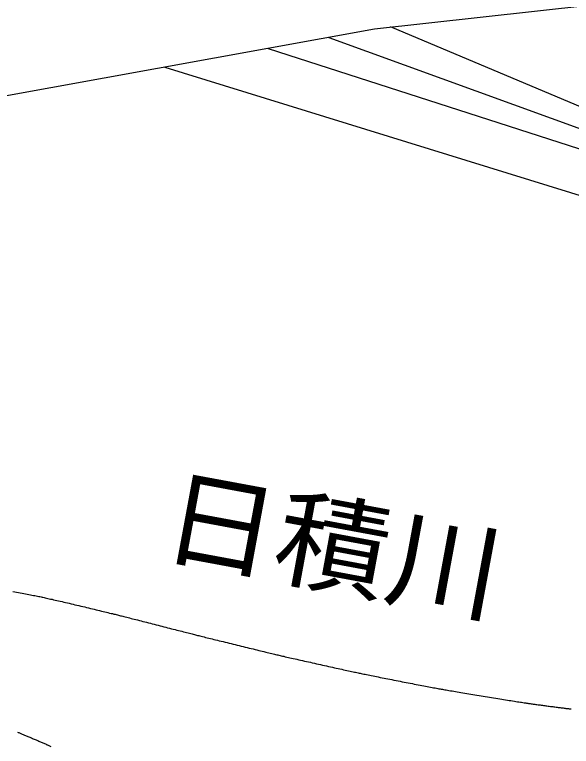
# Model space of a CAD drawing. Units: millimetres, scale not verified. Extents: x 40000 to 680000, y 20000 to 380000.
# Drawn here: x 224020 to 233294, y 306563 to 318744 of the extents above; entities that cross this region are included whole.
import ezdxf
from ezdxf.enums import TextEntityAlignment as Align

# ---------------------------------------------------------------- set-up
doc = ezdxf.new("R2010")
doc.units = ezdxf.units.MM
doc.header["$LTSCALE"] = 1000
doc.layers.add('M-BGD', color=7, linetype='Continuous', lineweight=25)
doc.layers.add('M-STR-STR1', color=1, linetype='Continuous', lineweight=25)
doc.styles.add('ＭＳ ゴシック', font='')
doc.styles.get('ＭＳ ゴシック').set_extended_font_data('MS Gothic')

msp = doc.modelspace()

# ---------------------------------------------------------------- linework, layer by layer
at = {"layer": 'M-BGD'}
for p, q in [((230273, 318546), (233783, 317071)), ((229254, 318362), (235377, 316140)), ((228245, 318180), (234344, 316212)), ((226523, 317868), (238801, 314080)), ((223991, 309143), (224022, 309137)), ((224022, 309137), (224054, 309131)), ((224054, 309131), (224084, 309125)), ((224084, 309125), (224115, 309120)), ((224115, 309120), (224144, 309114)), ((224144, 309114), (224174, 309108)), ((224174, 309108), (224202, 309103)), ((224202, 309103), (224230, 309097)), ((224230, 309097), (224257, 309092)), ((224257, 309092), (224284, 309087)), ((224284, 309087), (224309, 309082)), ((224309, 309082), (224334, 309077)), ((224334, 309077), (224358, 309072)), ((224358, 309072), (224380, 309067)), ((224380, 309067), (224402, 309063)), ((224402, 309063), (224422, 309059)), ((224422, 309059), (224442, 309055)), ((224442, 309055), (224460, 309051)), ((224460, 309051), (224477, 309048)), ((224477, 309048), (224493, 309044)), ((224493, 309044), (224512, 309040)), ((224512, 309040), (224531, 309036)), ((224531, 309036), (224552, 309031)), ((224552, 309031), (224573, 309027)), ((224573, 309027), (224596, 309021)), ((224596, 309021), (224620, 309016)), ((224620, 309016), (224644, 309011)), ((224644, 309011), (224670, 309005)), ((224670, 309005), (224697, 308999)), ((224697, 308999), (224724, 308992)), ((224724, 308992), (224752, 308986)), ((224752, 308986), (224780, 308979)), ((224780, 308979), (224810, 308972)), ((224810, 308972), (224839, 308965)), ((224839, 308965), (224870, 308958)), ((224870, 308958), (224900, 308951)), ((224900, 308951), (224931, 308944)), ((224931, 308944), (224963, 308936)), ((224963, 308936), (224995, 308929)), ((224995, 308929), (225026, 308921)), ((225026, 308921), (225059, 308914)), ((225059, 308914), (225091, 308906)), ((225091, 308906), (225123, 308898)), ((225123, 308898), (225155, 308891)), ((225155, 308891), (225188, 308883)), ((225188, 308883), (225220, 308875)), ((225220, 308875), (225252, 308868)), ((225252, 308868), (225283, 308860)), ((225283, 308860), (225315, 308852)), ((225315, 308852), (225346, 308845)), ((225346, 308845), (225376, 308838)), ((225376, 308838), (225407, 308830)), ((225407, 308830), (225436, 308823)), ((225436, 308823), (225466, 308816)), ((225466, 308816), (225494, 308809)), ((225494, 308809), (225522, 308802)), ((225522, 308802), (225549, 308796)), ((225549, 308796), (225575, 308789)), ((225575, 308789), (225601, 308783)), ((225601, 308783), (225626, 308777)), ((225626, 308777), (225649, 308772)), ((225649, 308772), (225672, 308766)), ((225672, 308766), (225693, 308761)), ((225693, 308761), (225714, 308756)), ((225714, 308756), (225733, 308751)), ((225733, 308751), (225751, 308747)), ((225751, 308747), (225768, 308743)), ((225768, 308743), (225785, 308738)), ((225785, 308738), (225803, 308734)), ((225803, 308734), (225822, 308729)), ((225822, 308729), (225842, 308724)), ((225842, 308724), (225864, 308719)), ((225864, 308719), (225887, 308713)), ((225887, 308713), (225910, 308707)), ((225910, 308707), (225935, 308701)), ((225935, 308701), (225960, 308694)), ((225960, 308694), (225986, 308688)), ((225986, 308688), (226013, 308681)), ((226013, 308681), (226041, 308674)), ((226041, 308674), (226069, 308667)), ((226069, 308667), (226098, 308659)), ((226098, 308659), (226128, 308652)), ((226128, 308652), (226158, 308644)), ((226158, 308644), (226188, 308636)), ((226188, 308636), (226219, 308628)), ((226219, 308628), (226251, 308620)), ((226251, 308620), (226282, 308612)), ((226282, 308612), (226314, 308604)), ((226314, 308604), (226346, 308596)), ((226346, 308596), (226378, 308588)), ((226378, 308588), (226410, 308579)), ((226410, 308579), (226442, 308571)), ((226442, 308571), (226474, 308563)), ((226474, 308563), (226506, 308555)), ((226506, 308555), (226537, 308547)), ((226537, 308547), (226569, 308538)), ((226569, 308538), (226600, 308530)), ((226600, 308530), (226631, 308522)), ((226631, 308522), (226662, 308515)), ((226662, 308515), (226692, 308507)), ((226692, 308507), (226721, 308499)), ((226721, 308499), (226750, 308492)), ((226750, 308492), (226779, 308485)), ((226779, 308485), (226806, 308478)), ((226806, 308478), (226833, 308471)), ((226833, 308471), (226860, 308464)), ((226860, 308464), (226885, 308457)), ((226885, 308457), (226909, 308451)), ((226909, 308451), (226933, 308445)), ((226933, 308445), (226956, 308440)), ((226956, 308440), (226977, 308434)), ((226977, 308434), (226997, 308429)), ((226997, 308429), (227017, 308424)), ((227017, 308424), (227035, 308420)), ((227035, 308420), (227051, 308415)), ((227051, 308415), (227069, 308411)), ((227069, 308411), (227088, 308406)), ((227088, 308406), (227108, 308401)), ((227108, 308401), (227130, 308396)), ((227130, 308396), (227152, 308390)), ((227152, 308390), (227176, 308385)), ((227176, 308385), (227201, 308378)), ((227201, 308378), (227227, 308372)), ((227227, 308372), (227253, 308365)), ((227253, 308365), (227281, 308358)), ((227281, 308358), (227309, 308351)), ((227309, 308351), (227339, 308344)), ((227339, 308344), (227369, 308337)), ((227369, 308337), (227399, 308329)), ((227399, 308329), (227430, 308322)), ((227430, 308322), (227462, 308314)), ((227462, 308314), (227494, 308306)), ((227494, 308306), (227527, 308298)), ((227527, 308298), (227560, 308290)), ((227560, 308290), (227593, 308282)), ((227593, 308282), (227626, 308273)), ((227626, 308273), (227660, 308265)), ((227660, 308265), (227694, 308257)), ((227694, 308257), (227727, 308249)), ((227727, 308249), (227761, 308240)), ((227761, 308240), (227795, 308232)), ((227795, 308232), (227829, 308224)), ((227829, 308224), (227862, 308216)), ((227862, 308216), (227895, 308208)), ((227895, 308208), (227928, 308199)), ((227928, 308199), (227961, 308192)), ((227961, 308192), (227993, 308184)), ((227993, 308184), (228025, 308176)), ((228025, 308176), (228056, 308168)), ((228056, 308168), (228087, 308161)), ((228087, 308161), (228117, 308154)), ((228117, 308154), (228146, 308147)), ((228146, 308147), (228174, 308140)), ((228174, 308140), (228202, 308133)), ((228202, 308133), (228229, 308127)), ((228229, 308127), (228255, 308120)), ((228255, 308120), (228279, 308114)), ((228279, 308114), (228303, 308109)), ((228303, 308109), (228326, 308103)), ((228326, 308103), (228347, 308098)), ((228347, 308098), (228368, 308093)), ((228368, 308093), (228387, 308089)), ((228387, 308089), (228404, 308085)), ((228404, 308085), (228422, 308081)), ((228422, 308081), (228441, 308076)), ((228441, 308076), (228461, 308072)), ((228461, 308072), (228483, 308067)), ((228483, 308067), (228505, 308062)), ((228505, 308062), (228529, 308056)), ((228529, 308056), (228554, 308050)), ((228554, 308050), (228580, 308045)), ((228580, 308045), (228606, 308038)), ((228606, 308038), (228634, 308032)), ((228634, 308032), (228662, 308026)), ((228662, 308026), (228692, 308019)), ((228692, 308019), (228722, 308012)), ((228722, 308012), (228752, 308005)), ((228752, 308005), (228783, 307998)), ((228783, 307998), (228815, 307991)), ((228815, 307991), (228847, 307984)), ((228847, 307984), (228880, 307977)), ((228880, 307977), (228913, 307969)), ((228913, 307969), (228946, 307962)), ((228946, 307962), (228979, 307954)), ((228979, 307954), (229013, 307947)), ((229013, 307947), (229047, 307939)), ((229047, 307939), (229080, 307932)), ((229080, 307932), (229114, 307924)), ((229114, 307924), (229148, 307917)), ((229148, 307917), (229182, 307909)), ((229182, 307909), (229215, 307902)), ((229215, 307902), (229248, 307895)), ((229248, 307895), (229281, 307887)), ((229281, 307887), (229314, 307880)), ((229314, 307880), (229346, 307873)), ((229346, 307873), (229378, 307866)), ((229378, 307866), (229409, 307859)), ((229409, 307859), (229440, 307852)), ((229440, 307852), (229470, 307846)), ((229470, 307846), (229499, 307839)), ((229499, 307839), (229528, 307833)), ((229528, 307833), (229555, 307827)), ((229555, 307827), (229582, 307821)), ((229582, 307821), (229608, 307816)), ((229608, 307816), (229633, 307810)), ((229633, 307810), (229657, 307805)), ((229657, 307805), (229679, 307800)), ((229679, 307800), (229701, 307796)), ((229701, 307796), (229721, 307791)), ((229721, 307791), (229740, 307787)), ((229740, 307787), (229758, 307784)), ((229758, 307784), (229775, 307780)), ((229775, 307780), (229795, 307776)), ((229795, 307776), (229815, 307772)), ((229815, 307772), (229837, 307767)), ((229837, 307767), (229860, 307763)), ((229860, 307763), (229884, 307758)), ((229884, 307758), (229909, 307753)), ((229909, 307753), (229935, 307747)), ((229935, 307747), (229962, 307742)), ((229962, 307742), (229990, 307736)), ((229990, 307736), (230019, 307731)), ((230019, 307731), (230048, 307725)), ((230048, 307725), (230078, 307719)), ((230078, 307719), (230109, 307712)), ((230109, 307712), (230141, 307706)), ((230141, 307706), (230173, 307700)), ((230173, 307700), (230205, 307694)), ((230205, 307694), (230238, 307687)), ((230238, 307687), (230272, 307680)), ((230272, 307680), (230305, 307674)), ((230305, 307674), (230339, 307667)), ((230339, 307667), (230373, 307660)), ((230373, 307660), (230407, 307654)), ((230407, 307654), (230441, 307647)), ((230441, 307647), (230476, 307640)), ((230476, 307640), (230510, 307634)), ((230510, 307634), (230544, 307627)), ((230544, 307627), (230578, 307620)), ((230578, 307620), (230611, 307614)), ((230611, 307614), (230645, 307607)), ((230645, 307607), (230678, 307601)), ((230678, 307601), (230710, 307595)), ((230710, 307595), (230742, 307589)), ((230742, 307589), (230774, 307582)), ((230774, 307582), (230805, 307576)), ((230805, 307576), (230835, 307571)), ((230835, 307571), (230865, 307565)), ((230865, 307565), (230893, 307560)), ((230893, 307560), (230921, 307554)), ((230921, 307554), (230949, 307549)), ((230949, 307549), (230975, 307544)), ((230975, 307544), (231000, 307539)), ((231000, 307539), (231024, 307535)), ((231024, 307535), (231047, 307531)), ((231047, 307531), (231069, 307527)), ((231069, 307527), (231089, 307523)), ((231089, 307523), (231108, 307519)), ((231108, 307519), (231126, 307516)), ((231126, 307516), (231145, 307513)), ((231145, 307513), (231164, 307509)), ((231164, 307509), (231185, 307506)), ((231185, 307506), (231207, 307502)), ((231207, 307502), (231231, 307498)), ((231231, 307498), (231255, 307494)), ((231255, 307494), (231281, 307489)), ((231281, 307489), (231307, 307485)), ((231307, 307485), (231335, 307480)), ((231335, 307480), (231364, 307475)), ((231364, 307475), (231393, 307470)), ((231393, 307470), (231423, 307465)), ((231423, 307465), (231454, 307460)), ((231454, 307460), (231486, 307455)), ((231486, 307455), (231518, 307449)), ((231518, 307449), (231551, 307444)), ((231551, 307444), (231584, 307438)), ((231584, 307438), (231618, 307433)), ((231618, 307433), (231652, 307427)), ((231652, 307427), (231686, 307422)), ((231686, 307422), (231721, 307416)), ((231721, 307416), (231756, 307410)), ((231756, 307410), (231790, 307404)), ((231790, 307404), (231825, 307399)), ((231825, 307399), (231860, 307393)), ((231860, 307393), (231895, 307387)), ((231895, 307387), (231930, 307382)), ((231930, 307382), (231965, 307376)), ((231965, 307376), (231999, 307370)), ((231999, 307370), (232033, 307365)), ((232033, 307365), (232067, 307359)), ((232067, 307359), (232100, 307354)), ((232100, 307354), (232133, 307349)), ((232133, 307349), (232165, 307344)), ((232165, 307344), (232197, 307339)), ((232197, 307339), (232228, 307334)), ((232228, 307334), (232258, 307329)), ((232258, 307329), (232287, 307324)), ((232287, 307324), (232316, 307320)), ((232316, 307320), (232344, 307315)), ((232344, 307315), (232370, 307311)), ((232370, 307311), (232396, 307307)), ((232396, 307307), (232421, 307303)), ((232421, 307303), (232444, 307299)), ((232444, 307299), (232466, 307296)), ((232466, 307296), (232487, 307293)), ((232487, 307293), (232507, 307290)), ((232507, 307290), (232525, 307287)), ((232525, 307287), (232535, 307285)), ((232535, 307285), (232546, 307284)), ((232546, 307284), (232557, 307282)), ((232557, 307282), (232569, 307280)), ((232569, 307280), (232582, 307278)), ((232582, 307278), (232595, 307276)), ((232595, 307276), (232609, 307275)), ((232609, 307275), (232624, 307272)), ((232624, 307272), (232639, 307270)), ((232639, 307270), (232655, 307268)), ((232655, 307268), (232671, 307266)), ((232671, 307266), (232687, 307264)), ((232687, 307264), (232704, 307261)), ((232704, 307261), (232721, 307259)), ((232721, 307259), (232739, 307256)), ((232739, 307256), (232757, 307254)), ((232757, 307254), (232775, 307252)), ((232775, 307252), (232793, 307249)), ((232793, 307249), (232812, 307247)), ((232812, 307247), (232831, 307244)), ((232831, 307244), (232850, 307241)), ((232850, 307241), (232868, 307239)), ((232868, 307239), (232887, 307236)), ((232887, 307236), (232907, 307234)), ((232907, 307234), (232926, 307231)), ((232926, 307231), (232945, 307229)), ((232945, 307229), (232964, 307226)), ((232964, 307226), (232983, 307224)), ((232983, 307224), (233001, 307222)), ((233001, 307222), (233020, 307219)), ((233020, 307219), (233038, 307217)), ((233038, 307217), (233056, 307214)), ((233056, 307214), (233074, 307212)), ((233074, 307212), (233092, 307210)), ((233092, 307210), (233109, 307208)), ((233109, 307208), (233126, 307206)), ((233126, 307206), (233143, 307204)), ((233143, 307204), (233159, 307202)), ((233159, 307202), (233174, 307200)), ((233174, 307200), (233189, 307198)), ((233189, 307198), (233204, 307196)), ((233204, 307196), (233218, 307195)), ((233218, 307195), (233232, 307193)), ((233232, 307193), (233244, 307192)), ((233244, 307192), (233257, 307190)), ((233257, 307190), (233268, 307189)), ((233268, 307189), (233279, 307188)), ((233279, 307188), (233289, 307187)), ((224070, 306800), (224080, 306796)), ((224080, 306796), (224090, 306792)), ((224090, 306792), (224101, 306787)), ((224101, 306787), (224112, 306783)), ((224112, 306783), (224123, 306778)), ((224123, 306778), (224135, 306773)), ((224135, 306773), (224148, 306768)), ((224148, 306768), (224161, 306763)), ((224161, 306763), (224174, 306757)), ((224174, 306757), (224187, 306752)), ((224187, 306752), (224201, 306746)), ((224201, 306746), (224214, 306740)), ((224214, 306740), (224229, 306734)), ((224229, 306734), (224243, 306728)), ((224243, 306728), (224257, 306722)), ((224257, 306722), (224272, 306715)), ((224272, 306715), (224287, 306709)), ((224287, 306709), (224302, 306703)), ((224302, 306703), (224317, 306696)), ((224317, 306696), (224332, 306690)), ((224332, 306690), (224347, 306683)), ((224347, 306683), (224362, 306677)), ((224362, 306677), (224377, 306671)), ((224377, 306671), (224392, 306664)), ((224392, 306664), (224407, 306658)), ((224407, 306658), (224421, 306651)), ((224421, 306651), (224436, 306645)), ((224436, 306645), (224451, 306639)), ((224451, 306639), (224465, 306632)), ((224465, 306632), (224479, 306626)), ((224479, 306626), (224493, 306620)), ((224493, 306620), (224506, 306614)), ((224506, 306614), (224520, 306608)), ((224520, 306608), (224532, 306603)), ((224532, 306603), (224545, 306597)), ((224545, 306597), (224557, 306591)), ((224557, 306591), (224569, 306586)), ((224569, 306586), (224581, 306581)), ((224581, 306581), (224592, 306576)), ((224592, 306576), (224602, 306571)), ((224602, 306571), (224612, 306567)), ((224612, 306567), (224622, 306563))]:
    msp.add_line(p, q, dxfattribs=at)
at = {"layer": 'M-STR-STR1'}
for p, q in [((236522, 319221), (230017, 318500)), ((230017, 318500), (221739, 317004))]:
    msp.add_line(p, q, dxfattribs=at)

# ---------------------------------------------------------------- texts
at = {"layer": 'M-BGD', "style": 'ＭＳ ゴシック', "width": 1.05}
msp.add_text('日積川', height=1320, rotation=349.5, dxfattribs=at).set_placement((226341, 309390), align=Align.BOTTOM_LEFT)

doc.saveas('drawing.dxf')
